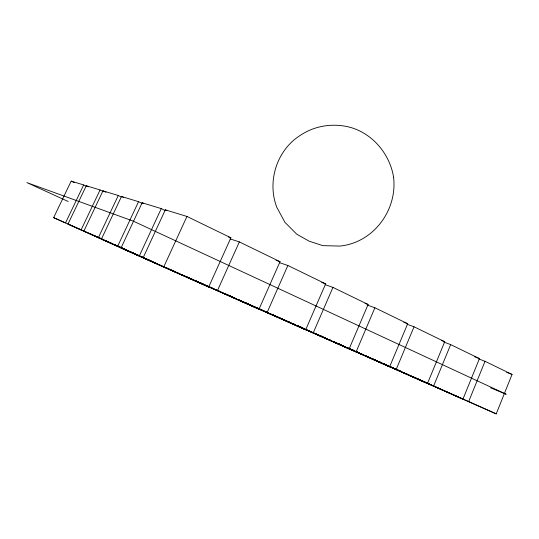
<?xml version="1.0" encoding="UTF-8"?>
<svg xmlns="http://www.w3.org/2000/svg" width="539" height="539" viewBox="0 0 539 539"><rect width="100%" height="100%" fill="white"/><g stroke="black" fill="none" stroke-linecap="round" stroke-linejoin="round"><path stroke-width="0.81" d="M403.826 372.813L496.224 413.871L512.05 374.43L485.026 361.298L478.888 358.967M468.62 401.69L485.026 361.298M443.718 342.002L450.678 344.61L479.447 358.59L462.927 399.177L370.475 358.091M433.531 386.207L450.678 344.61M407.06 324.235L414.046 326.802L444.736 341.719L427.461 383.525L332.738 341.423M367.133 304.98L374.888 307.776L407.7 323.723L389.609 366.823L297.292 325.792M396.091 369.687L414.046 326.802M356.057 352.014L374.888 307.776M325.017 284.605L332.934 287.388L368.097 304.474L349.11 348.955L287.765 321.729M313.139 333.082L332.934 287.388M242.961 301.955L305.687 329.787L325.644 283.844L287.873 265.491L279.317 262.581M267.027 312.728L287.873 265.491M194.862 280.718L259.003 309.191L280.037 261.684L239.35 241.91L229.985 238.865M217.345 290.811L239.35 241.91M208.687 286.991L230.901 237.8L186.952 216.449L165.332 209.853L143.084 257.864L208.687 286.991L121.032 247.953L142.141 202.779L161.276 208.613L165.035 210.432M163.661 267.122L186.952 216.449M139.224 256.133L161.276 208.613M138.536 201.68L121.484 196.486L101.399 239.127L117.603 246.411L138.536 201.68L142.283 203.479M118.263 195.502L102.969 190.84L83.821 231.224L98.341 237.746L118.263 195.502L121.248 196.924M100.072 189.95L81.072 229.985L67.988 224.103L86.28 185.746L100.072 189.95L103.811 191.729M83.66 184.944L65.495 222.984L53.644 217.655L71.161 181.138L83.66 184.944L86.658 186.366M228.509 237.032L230.901 237.8M276.062 260.337L280.037 261.684M321.716 282.47L325.644 283.844M365.011 303.369L368.097 304.474M403.839 322.302L407.7 323.723M441.657 340.567L444.736 341.719M474.738 356.805L479.447 358.59M506.62 372.348L512.05 374.43M490.591 387.81L506.148 394.238L133.214 221.105L26.95 182.633L68.224 201.505M53.644 217.655L103.704 239.774M105.994 240.785L107.517 241.459M109.046 242.132L112.334 243.675M115.144 244.827L118.479 246.39M120.015 247.071L124.624 249.106M130.761 251.821L133.066 252.838M67.988 224.103L114.591 244.794L110.138 242.759M115.056 244.895L123.364 248.567M124.873 249.234L130.357 251.753M131.88 252.427L138.799 255.506L136.482 254.529M140.261 256.133L142.626 257.197M146.359 258.821L149.525 260.243M300.075 326.749L302.332 327.739M337.94 343.471L340.19 344.468M351.826 349.589L353.328 350.249M373.338 359.109L375.602 360.106M98.341 237.746L145.907 258.814M146.413 258.983L152.086 261.509M153.992 262.325L155.508 262.998M166.874 268.018L170.391 269.594M172.938 270.693L175.215 271.696M199.74 282.551L202.112 283.581M205.837 285.246L212.696 288.277M218.025 290.629L220.316 291.639M224.123 293.324L226.414 294.334M231.602 296.605L233.892 297.616M246.222 303.08L249.287 304.434M249.901 304.683L253.121 306.125M254.651 306.806L258.289 308.389M258.484 308.497L263.079 310.531M264.615 311.205L267.681 312.559M273.01 314.891L275.274 315.888M277.868 317.06L280.139 318.064M281.654 318.731L286.196 320.739M286.573 320.88L289.982 322.41M292.603 323.541L294.86 324.539M299.819 326.755L302.089 327.752M307.641 330.185L309.177 330.865M314.547 333.237L317.909 334.739M318.387 334.928L321.662 336.397M323.164 337.064L325.415 338.054M329.127 339.678L331.431 340.688M332.92 341.369L336.033 342.723M336.68 343.026L341.18 345.021M346.294 347.257L348.592 348.275M354.716 350.977L349.946 348.888L364.135 355.262L351.105 349.508M356.09 351.603L363.01 354.662M364.546 355.336L369.262 357.404L366.311 356.084M370.697 358.051L373.001 359.068M379.234 361.804L381.531 362.821M383 363.488L387.622 365.53M391.476 367.227L396.118 369.262M397.634 369.949L400.726 371.297L397.681 369.936M403.024 372.328L404.567 373.008M117.603 246.411L156.62 263.638L147.437 259.502M166.888 268.173L175.963 272.175M177.472 272.849L179.743 273.846M181.252 274.513L183.523 275.517M185.032 276.184L189.566 278.185M191.082 278.852L199.396 282.524M200.912 283.191L205.447 285.198L200.879 283.15M217.507 290.521L206.235 285.502M219.043 291.201L221.34 292.212M222.876 292.893L235.92 298.653L205.655 285.313M237.456 299.334L244.362 302.379M245.899 303.059L248.203 304.077L245.966 303.066M255.951 307.493L262.864 310.552M264.406 311.225L271.319 314.284M272.855 314.958L277.47 316.999M279.007 317.673L285.919 320.732L277.908 317.094M287.455 321.406L289.766 322.423M296.315 325.32L309.17 330.993M310.686 331.66L312.95 332.664M314.466 333.331L327.321 339.011M334.241 342.063L345.735 347.143M347.271 347.817L349.568 348.834M370.697 358.159L377.556 361.191M379.079 361.864L395.842 369.262M410.449 375.71L397.492 369.963M411.964 376.384L414.248 377.388M415.771 378.061L430.223 384.442L415.899 378.061M121.032 247.953L162.63 266.32M175.983 272.215L170.661 269.864L176.037 272.276M177.506 272.889L179.79 273.893M181.313 274.567L198.049 281.958M199.571 282.631L204.14 284.646M237.369 299.313L239.633 300.317M241.142 300.984L275.759 316.4M285.939 320.759L261.011 309.757L322.827 337.205M287.449 321.426L294.247 324.431M300.829 327.335L309.184 331.027M310.707 331.694L327.422 339.078M328.938 339.745L331.977 341.093M338.93 344.158L345.856 347.217M347.392 347.898L354.318 350.956M355.861 351.63L368.945 357.411M374.773 359.985L382.421 363.36M383.95 364.034L400.767 371.459M410.846 375.912L427.629 383.323M429.159 383.997L461.66 398.462M324.599 337.96L362.41 354.675M363.576 355.161L399.52 371.054M400.147 371.31L434.38 386.443M434.535 386.49L496.224 413.871M379.375 361.777L381.666 362.794M384.718 364.155L386.241 364.836M391.577 367.214L393.868 368.231M406.103 373.689L408.367 374.699M412.133 376.377L414.397 377.388M351.428 349.44L353.665 350.438M356.636 351.765L359.614 353.092M361.103 353.759L363.333 354.75M373.15 359.109L377.583 361.11M379.106 361.784L381.383 362.808M382.906 363.481L387.561 365.536M388.996 366.197L395.963 369.282M319.593 335.386L321.837 336.383M329.316 339.725L331.566 340.729M334.557 342.063L336.053 342.73M337.953 343.552L340.965 344.893M342.71 345.701L345.769 347.069M348.066 348.093L349.595 348.773M364.553 355.423L369.936 357.829M292.664 323.528L294.907 324.525M300.108 326.823L304.629 328.844M309.703 331.135L314.298 333.19M315.625 333.749L317.862 334.746M318.125 334.901L322.72 336.949M323.07 337.077L327.537 339.071M329.026 339.738L331.263 340.736M258.437 308.423L260.667 309.42M273.017 314.938L277.585 316.979M286.344 320.86L290.945 322.922M292.482 323.602L295.547 324.977M227.903 294.948L230.119 295.945M246.101 303.086L255.19 307.156M229.446 295.682L230.948 296.349M233.205 297.36L234.701 298.033M237.706 299.374L240.711 300.715M242.961 301.725L244.463 302.399M305.687 329.787L223.86 293.398L230.692 296.504M196.607 281.19L198.082 281.85M201.047 283.177L204.011 284.504M186.406 276.669L189.452 278.03M191.736 279.054L193.258 279.734M194.781 280.421L197.065 281.446M259.003 309.191L177.574 272.963M96.077 236.399L102.673 239.363M104.135 240.017L108.534 241.991M115.09 244.928L124.26 249.045M131.893 252.474L134.952 253.842M140.302 256.247L145.658 258.646M149.04 260.162L152.011 261.496M153.5 262.163L166.147 267.836M89.171 233.353L92.991 235.065M94.514 235.752L101.386 238.831M105.624 240.738L108.635 242.085M116.154 245.461L119.166 246.815M122.171 248.162L134.972 253.903M136.482 254.583L137.984 255.257M164.146 267L181.562 274.816M86.28 185.746L88.544 186.817M71.161 181.138L74.2 182.566M102.969 190.84L105.981 192.268M121.484 196.486L123.741 197.564M142.141 202.779L143.65 203.506M165.332 209.853L166.847 210.587M393.611 177.425C397.384 210.271 373.514 242.59 340.048 246.067L323.306 245.656L321.5 245.238L308.975 241.108L296.753 234.189L284.895 222.297L276.79 207.245C266.866 181.434 276.79 150.213 300.243 135.39C314.149 126.011 331.458 123.135 347.77 126.732C371.587 132.122 389.926 153.581 393.611 177.425M299.381 326.54L297.878 325.873L299.401 326.533"/></g></svg>
